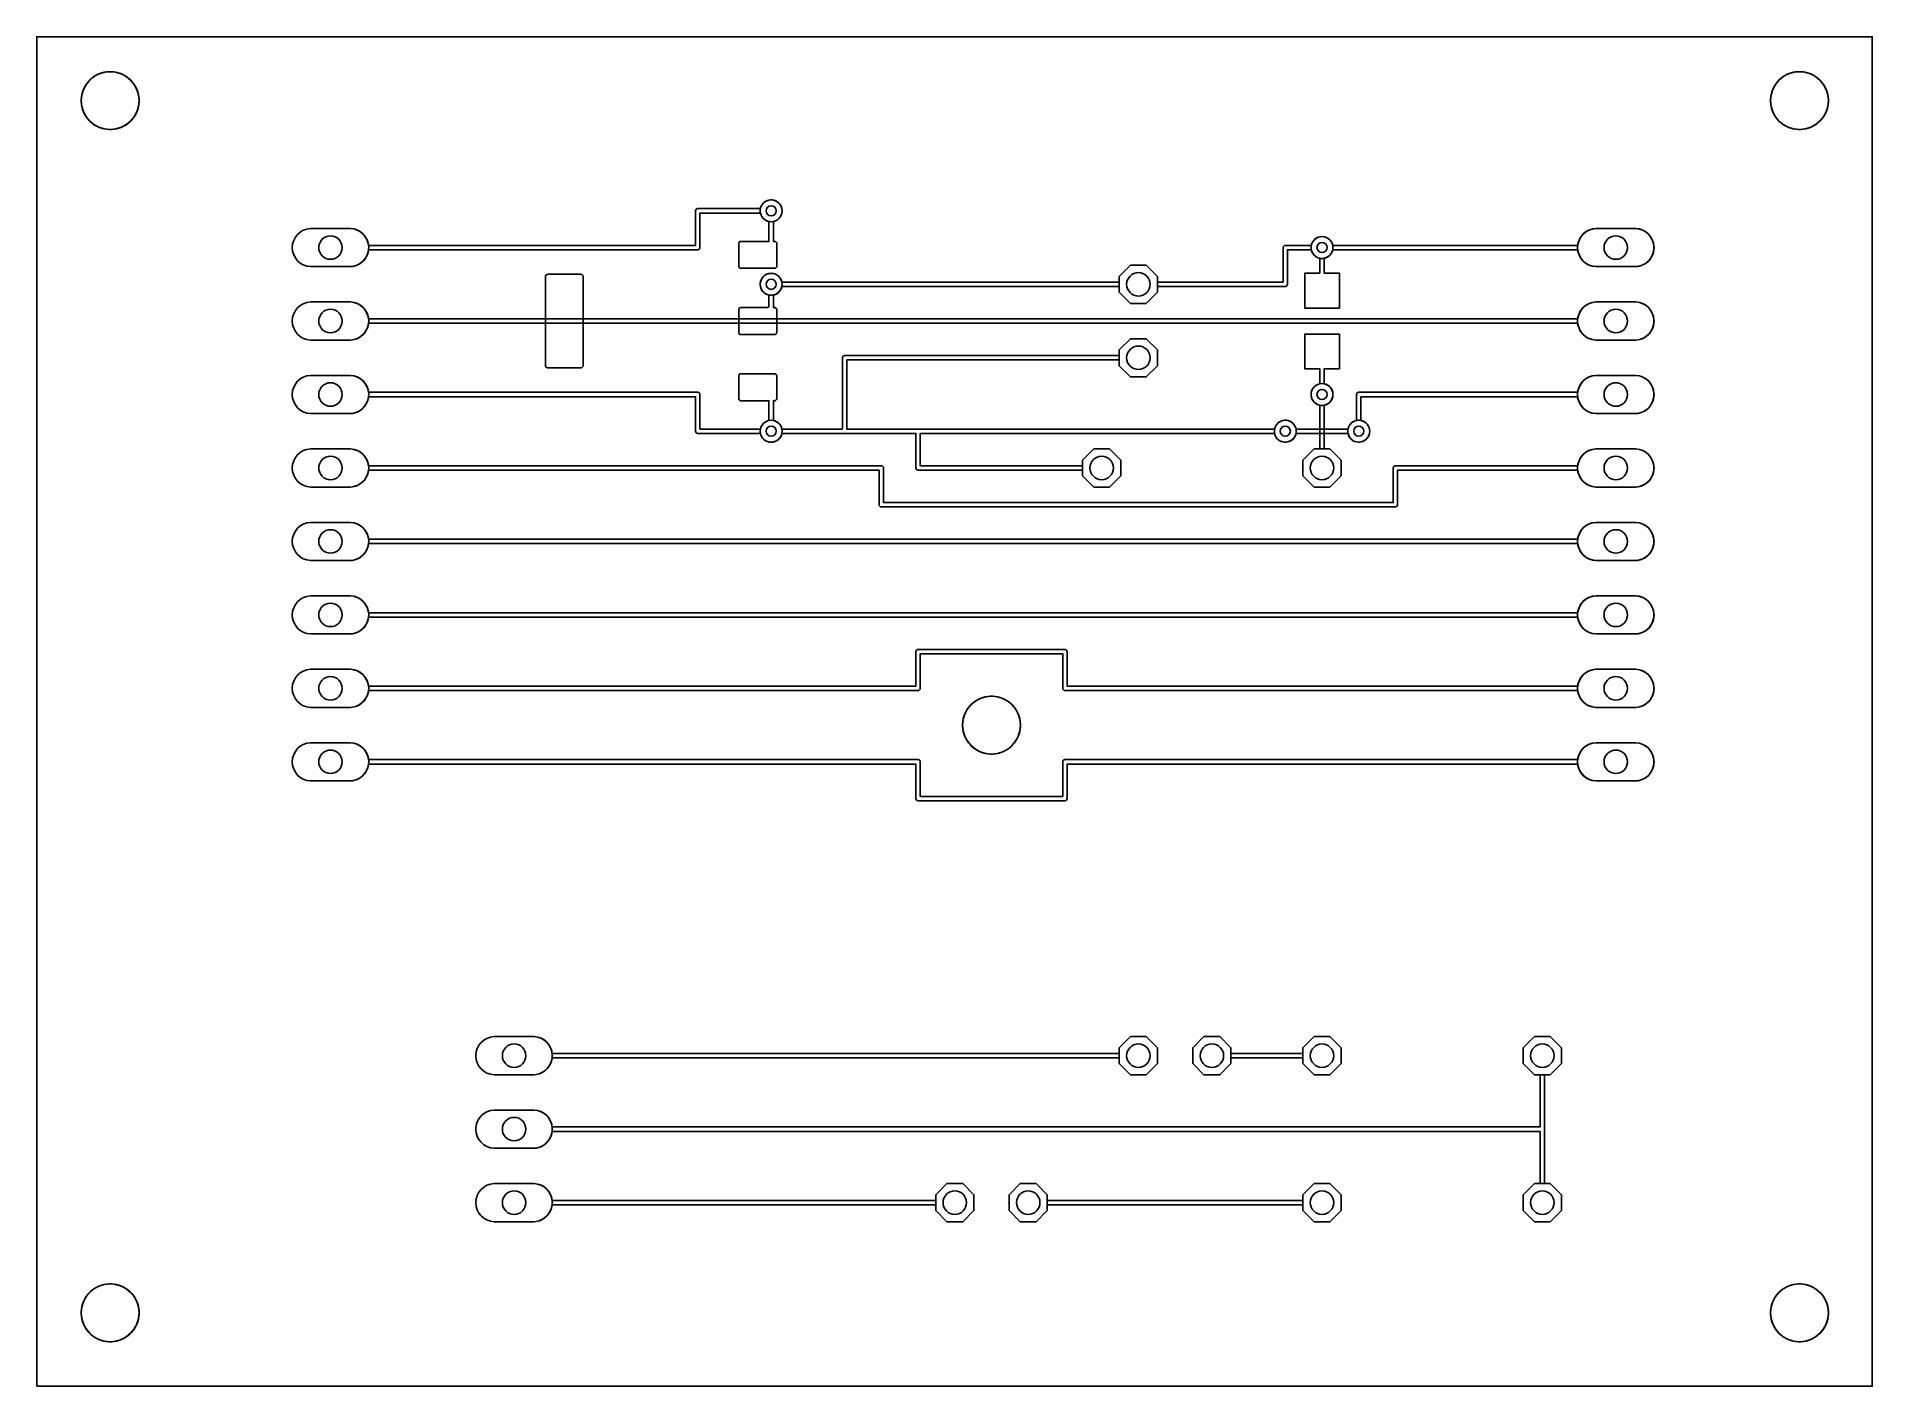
# Model space of a CAD drawing. Header units: millimetres. Extents: x 21.6 to 85.1, y 10.2 to 56.8.
import ezdxf

# ---------------------------------------------------------------- set-up
doc = ezdxf.new("R2010")
doc.units = ezdxf.units.MM

msp = doc.modelspace()

# ---------------------------------------------------------------- linework, layer by layer
at = {"layer": '16_copper'}
for points in [[(32.507, 48.876, 0.339151), (33.066, 49.454), (44.45, 49.454, 0.414214), (44.526, 49.53), (44.526, 50.724), (46.619, 50.724, 0.996924), (47.362, 50.874), (47.349, 50.922, 0.764884), (46.619, 50.876), (44.45, 50.876, 0.414214), (44.374, 50.8), (44.374, 49.606), (33.066, 49.606, 0.366753), (32.443, 50.19), (31.057, 50.19, 0.952079), (31.057, 48.87), (32.443, 48.87)], [(60.35, 47.986), (60.35, 48.184), (64.77, 48.184, 0.414214), (64.846, 48.26), (64.846, 49.454), (65.669, 49.454, 0.815538), (66.411, 49.454), (74.884, 49.454, 0.366753), (75.507, 48.87), (76.893, 48.87, 0.952079), (76.893, 50.19), (75.507, 50.19, 0.366753), (74.884, 49.606), (66.411, 49.606, 0.815538), (65.669, 49.606), (64.77, 49.606, 0.414214), (64.694, 49.53), (64.694, 48.336), (60.35, 48.336), (60.35, 48.534), (59.964, 48.92), (59.416, 48.92), (59.03, 48.534), (59.03, 48.336), (47.361, 48.336, 0.996924), (46.618, 48.186), (46.631, 48.138, 0.764884), (47.361, 48.184), (59.03, 48.184), (59.03, 47.986), (59.416, 47.6), (59.964, 47.6)], [(32.507, 46.336, 0.339151), (33.066, 46.914), (74.884, 46.914, 0.366753), (75.507, 46.33), (76.893, 46.33, 0.952079), (76.893, 47.65), (75.507, 47.65, 0.366753), (74.884, 47.066), (33.066, 47.066, 0.366753), (32.443, 47.65), (31.057, 47.65, 0.952079), (31.057, 46.33), (32.443, 46.33)], [(49.606, 45.644), (59.03, 45.644), (59.03, 45.446), (59.416, 45.06), (59.964, 45.06), (60.35, 45.446), (60.35, 45.994), (59.964, 46.38), (59.416, 46.38), (59.03, 45.994), (59.03, 45.796), (49.53, 45.796, 0.414214), (49.454, 45.72), (49.454, 43.256), (47.361, 43.256, 0.815538), (46.619, 43.256), (44.526, 43.256), (44.526, 44.45, 0.414214), (44.45, 44.526), (33.066, 44.526, 0.366753), (32.443, 45.11), (31.057, 45.11, 0.952079), (31.057, 43.79), (32.443, 43.79, 0.366753), (33.066, 44.374), (44.374, 44.374), (44.374, 43.18, 0.414214), (44.45, 43.104), (46.619, 43.104, 0.815538), (47.361, 43.104), (51.994, 43.104), (51.994, 41.91, 0.414214), (52.07, 41.834), (57.76, 41.834), (57.76, 41.636), (58.146, 41.25), (58.694, 41.25), (59.08, 41.636), (59.08, 42.184), (58.694, 42.57), (58.146, 42.57), (57.76, 42.184), (57.76, 41.986), (52.146, 41.986), (52.146, 43.104), (64.399, 43.104, 0.996924), (65.142, 43.254), (65.129, 43.302, 0.764884), (64.399, 43.256), (49.606, 43.256)], [(67.384, 42.808, 0.818106), (67.386, 43.551), (67.386, 44.374), (74.884, 44.374, 0.366753), (75.507, 43.79), (76.893, 43.79, 0.952079), (76.893, 45.11), (75.507, 45.11, 0.366753), (74.884, 44.526), (67.31, 44.526, 0.414214), (67.234, 44.45), (67.234, 43.551), (67.188, 43.539), (67.142, 43.52), (67.099, 43.495), (67.06, 43.465), (67.025, 43.43), (66.995, 43.391), (66.97, 43.348), (66.951, 43.302), (66.938, 43.254), (66.932, 43.205), (66.932, 43.155), (66.938, 43.106), (66.951, 43.058), (66.97, 43.012), (66.995, 42.969), (67.025, 42.93), (67.06, 42.895), (67.099, 42.865), (67.142, 42.84), (67.188, 42.821), (67.236, 42.808), (67.285, 42.802), (67.335, 42.802)], [(66.7, 41.636), (66.7, 42.184), (66.314, 42.57), (66.116, 42.57), (66.116, 44.079, 0.996924), (65.966, 44.822), (65.918, 44.809, 0.764884), (65.964, 44.079), (65.964, 42.57), (65.766, 42.57), (65.38, 42.184), (65.38, 41.636), (65.766, 41.25), (66.314, 41.25)], [(68.586, 40.565, 0.392588), (68.656, 40.64), (68.656, 41.834), (74.884, 41.834, 0.366753), (75.507, 41.25), (76.893, 41.25, 0.952079), (76.893, 42.57), (75.507, 42.57, 0.366753), (74.884, 41.986), (68.58, 41.986, 0.414214), (68.504, 41.91), (68.504, 40.716), (50.876, 40.716), (50.876, 41.91, 0.414214), (50.8, 41.986), (33.066, 41.986, 0.366753), (32.443, 42.57), (31.057, 42.57, 0.952079), (31.057, 41.25), (32.443, 41.25, 0.366753), (33.066, 41.834), (50.724, 41.834), (50.724, 40.64, 0.414214), (50.8, 40.564), (68.58, 40.564)], [(32.507, 38.716, 0.339151), (33.066, 39.294), (74.884, 39.294, 0.366753), (75.507, 38.71), (76.893, 38.71, 0.952079), (76.893, 40.03), (75.507, 40.03, 0.366753), (74.884, 39.446), (33.066, 39.446, 0.366753), (32.443, 40.03), (31.057, 40.03, 0.952079), (31.057, 38.71), (32.443, 38.71)], [(32.507, 36.176, 0.339151), (33.066, 36.754), (74.884, 36.754, 0.366753), (75.507, 36.17), (76.893, 36.17, 0.952079), (76.893, 37.49), (75.507, 37.49, 0.366753), (74.884, 36.906), (33.066, 36.906, 0.366753), (32.443, 37.49), (31.057, 37.49, 0.952079), (31.057, 36.17), (32.443, 36.17)], [(32.507, 33.636, 0.339151), (33.066, 34.214), (52.07, 34.214, 0.414214), (52.146, 34.29), (52.146, 35.484), (57.074, 35.484), (57.074, 34.29, 0.414214), (57.15, 34.214), (74.884, 34.214, 0.366753), (75.507, 33.63), (76.893, 33.63, 0.952079), (76.893, 34.95), (75.507, 34.95, 0.366753), (74.884, 34.366), (57.226, 34.366), (57.226, 35.56, 0.414214), (57.15, 35.636), (52.07, 35.636, 0.414214), (51.994, 35.56), (51.994, 34.366), (33.066, 34.366, 0.366753), (32.443, 34.95), (31.057, 34.95, 0.952079), (31.057, 33.63), (32.443, 33.63)], [(74.886, 31.653, 0.357805), (75.507, 31.09), (76.893, 31.09, 0.952079), (76.893, 32.41), (75.507, 32.41, 0.366753), (74.884, 31.826), (57.15, 31.826, 0.414214), (57.074, 31.75), (57.074, 30.556), (52.146, 30.556), (52.146, 31.75, 0.414214), (52.07, 31.826), (33.066, 31.826, 0.366753), (32.443, 32.41), (31.057, 32.41, 0.952079), (31.057, 31.09), (32.443, 31.09, 0.366753), (33.066, 31.674), (51.994, 31.674), (51.994, 30.48, 0.414214), (52.07, 30.404), (57.15, 30.404, 0.414214), (57.226, 30.48), (57.226, 31.674), (74.884, 31.674)], [(38.857, 20.936, 0.339151), (39.416, 21.514), (59.03, 21.514), (59.03, 21.316), (59.416, 20.93), (59.964, 20.93), (60.35, 21.316), (60.35, 21.864), (59.964, 22.25), (59.416, 22.25), (59.03, 21.864), (59.03, 21.666), (39.416, 21.666, 0.366753), (38.793, 22.25), (37.407, 22.25, 0.952079), (37.407, 20.93), (38.793, 20.93)], [(73.934, 20.93), (74.32, 21.316), (74.32, 21.864), (73.934, 22.25), (73.386, 22.25), (73, 21.864), (73, 21.316), (73.386, 20.93), (73.584, 20.93), (73.584, 19.126), (39.416, 19.126, 0.366753), (38.793, 19.71), (37.407, 19.71, 0.952079), (37.407, 18.39), (38.793, 18.39, 0.366753), (39.416, 18.974), (73.584, 18.974), (73.584, 17.17), (73.386, 17.17), (73, 16.784), (73, 16.236), (73.386, 15.85), (73.934, 15.85), (74.32, 16.236), (74.32, 16.784), (73.934, 17.17), (73.736, 17.17), (73.736, 20.93)], [(38.857, 15.856, 0.339151), (39.416, 16.434), (52.68, 16.434), (52.68, 16.236), (53.066, 15.85), (53.614, 15.85), (54, 16.236), (54, 16.784), (53.614, 17.17), (53.066, 17.17), (52.68, 16.784), (52.68, 16.586), (39.416, 16.586, 0.366753), (38.793, 17.17), (37.407, 17.17, 0.952079), (37.407, 15.85), (38.793, 15.85)]]:
    msp.add_lwpolyline(points, format="xyb", close=True, dxfattribs=at)
for points in [[(62.89, 21.316), (62.89, 21.514), (65.38, 21.514), (65.38, 21.316), (65.766, 20.93), (66.314, 20.93), (66.7, 21.316), (66.7, 21.864), (66.314, 22.25), (65.766, 22.25), (65.38, 21.864), (65.38, 21.666), (62.89, 21.666), (62.89, 21.864), (62.504, 22.25), (61.956, 22.25), (61.57, 21.864), (61.57, 21.316), (61.956, 20.93), (62.504, 20.93)], [(56.54, 16.236), (56.54, 16.434), (65.38, 16.434), (65.38, 16.236), (65.766, 15.85), (66.314, 15.85), (66.7, 16.236), (66.7, 16.784), (66.314, 17.17), (65.766, 17.17), (65.38, 16.784), (65.38, 16.586), (56.54, 16.586), (56.54, 16.784), (56.154, 17.17), (55.606, 17.17), (55.22, 16.784), (55.22, 16.236), (55.606, 15.85), (56.154, 15.85)]]:
    msp.add_lwpolyline(points, close=True, dxfattribs=at)
at = {"layer": '1_copper'}
for points in [[(47.137, 48.82), (47.153, 48.829), (47.166, 48.842), (47.175, 48.858), (47.18, 48.876), (47.18, 49.684), (47.175, 49.702), (47.166, 49.718), (47.153, 49.731), (47.137, 49.74), (47.119, 49.745), (47.066, 49.745), (47.066, 50.429, 0.996924), (46.916, 51.172), (46.868, 51.159, 0.764884), (46.914, 50.429), (46.914, 49.745), (45.931, 49.745), (45.913, 49.74), (45.897, 49.731), (45.884, 49.718), (45.875, 49.702), (45.87, 49.684), (45.87, 48.876), (45.875, 48.858), (45.884, 48.842), (45.897, 48.829), (45.913, 48.82), (45.931, 48.815), (47.119, 48.815)], [(32.507, 48.876, 0.906346), (32.443, 50.19), (31.057, 50.19, 0.952079), (31.057, 48.87), (32.443, 48.87)], [(76.957, 48.876, 0.906346), (76.893, 50.19), (75.507, 50.19, 0.952079), (75.507, 48.87), (76.893, 48.87)], [(66.64, 48.64), (66.116, 48.64), (66.116, 49.159, 0.996924), (65.966, 49.902), (65.918, 49.889, 0.764884), (65.964, 49.159), (65.964, 48.64), (65.44, 48.64), (65.44, 47.44), (66.64, 47.44)], [(47.137, 46.53), (47.153, 46.539), (47.166, 46.552), (47.175, 46.568), (47.18, 46.586), (47.18, 47.394), (47.175, 47.412), (47.166, 47.428), (47.153, 47.441), (47.137, 47.45), (47.119, 47.455), (47.066, 47.455), (47.066, 47.889, 0.996924), (46.916, 48.632), (46.868, 48.619, 0.764884), (46.914, 47.889), (46.914, 47.487), (46.882, 47.455), (45.931, 47.455), (45.913, 47.45), (45.897, 47.441), (45.884, 47.428), (45.875, 47.412), (45.87, 47.394), (45.87, 46.586), (45.875, 46.568), (45.884, 46.552), (45.897, 46.539), (45.913, 46.53), (45.931, 46.525), (47.119, 46.525)], [(32.507, 46.336, 0.906346), (32.443, 47.65), (31.057, 47.65, 0.952079), (31.057, 46.33), (32.443, 46.33)], [(76.957, 46.336, 0.906346), (76.893, 47.65), (75.507, 47.65, 0.952079), (75.507, 46.33), (76.893, 46.33)], [(66.114, 44.078, 0.818106), (66.116, 44.821), (66.116, 45.34), (66.64, 45.34), (66.64, 46.54), (65.44, 46.54), (65.44, 45.34), (65.964, 45.34), (65.964, 44.821), (65.918, 44.809), (65.872, 44.79), (65.829, 44.765), (65.79, 44.735), (65.755, 44.7), (65.725, 44.661), (65.7, 44.618), (65.681, 44.572), (65.668, 44.524), (65.662, 44.475), (65.662, 44.425), (65.668, 44.376), (65.681, 44.328), (65.7, 44.282), (65.725, 44.239), (65.755, 44.2), (65.79, 44.165), (65.829, 44.135), (65.872, 44.11), (65.918, 44.091), (65.966, 44.078), (66.015, 44.072), (66.065, 44.072)], [(32.507, 43.796, 0.906346), (32.443, 45.11), (31.057, 45.11, 0.952079), (31.057, 43.79), (32.443, 43.79)], [(47.064, 42.808, 0.818106), (47.066, 43.551), (47.066, 44.235), (47.119, 44.235), (47.137, 44.24), (47.153, 44.249), (47.166, 44.262), (47.175, 44.278), (47.18, 44.296), (47.18, 45.104), (47.175, 45.122), (47.166, 45.138), (47.153, 45.151), (47.137, 45.16), (47.119, 45.165), (45.931, 45.165), (45.913, 45.16), (45.897, 45.151), (45.884, 45.138), (45.875, 45.122), (45.87, 45.104), (45.87, 44.296), (45.875, 44.278), (45.884, 44.262), (45.897, 44.249), (45.913, 44.24), (45.931, 44.235), (46.914, 44.235), (46.914, 43.551), (46.868, 43.539), (46.822, 43.52), (46.779, 43.495), (46.74, 43.465), (46.705, 43.43), (46.675, 43.391), (46.65, 43.348), (46.631, 43.302), (46.618, 43.254), (46.612, 43.205), (46.612, 43.155), (46.618, 43.106), (46.631, 43.058), (46.65, 43.012), (46.675, 42.969), (46.705, 42.93), (46.74, 42.895), (46.779, 42.865), (46.822, 42.84), (46.868, 42.821), (46.916, 42.808), (46.965, 42.802), (47.015, 42.802)], [(76.957, 43.796, 0.906346), (76.893, 45.11), (75.507, 45.11, 0.952079), (75.507, 43.79), (76.893, 43.79)], [(64.844, 42.808, 0.301666), (65.141, 43.104), (66.939, 43.104, 0.996924), (67.682, 43.254), (67.669, 43.302, 0.764884), (66.939, 43.256), (65.141, 43.256), (65.129, 43.302), (65.11, 43.348), (65.085, 43.391), (65.055, 43.43), (65.02, 43.465), (64.981, 43.495), (64.938, 43.52), (64.892, 43.539), (64.844, 43.552), (64.795, 43.558), (64.745, 43.558), (64.696, 43.552), (64.648, 43.539), (64.602, 43.52), (64.559, 43.495), (64.52, 43.465), (64.485, 43.43), (64.455, 43.391), (64.43, 43.348), (64.411, 43.302), (64.398, 43.254), (64.392, 43.205), (64.392, 43.155), (64.398, 43.106), (64.411, 43.058), (64.43, 43.012), (64.455, 42.969), (64.485, 42.93), (64.52, 42.895), (64.559, 42.865), (64.602, 42.84), (64.648, 42.821), (64.696, 42.808), (64.745, 42.802), (64.795, 42.802)], [(32.507, 41.256, 0.906346), (32.443, 42.57), (31.057, 42.57, 0.952079), (31.057, 41.25), (32.443, 41.25)], [(76.957, 41.256, 0.906346), (76.893, 42.57), (75.507, 42.57, 0.952079), (75.507, 41.25), (76.893, 41.25)], [(32.507, 38.716, 0.906346), (32.443, 40.03), (31.057, 40.03, 0.952079), (31.057, 38.71), (32.443, 38.71)], [(76.957, 38.716, 0.906346), (76.893, 40.03), (75.507, 40.03, 0.952079), (75.507, 38.71), (76.893, 38.71)], [(32.507, 36.176, 0.906346), (32.443, 37.49), (31.057, 37.49, 0.952079), (31.057, 36.17), (32.443, 36.17)], [(76.957, 36.176, 0.906346), (76.893, 37.49), (75.507, 37.49, 0.952079), (75.507, 36.17), (76.893, 36.17)], [(32.507, 33.636, 0.906346), (32.443, 34.95), (31.057, 34.95, 0.952079), (31.057, 33.63), (32.443, 33.63)], [(76.957, 33.636, 0.906346), (76.893, 34.95), (75.507, 34.95, 0.952079), (75.507, 33.63), (76.893, 33.63)], [(32.507, 31.096, 0.906346), (32.443, 32.41), (31.057, 32.41, 0.952079), (31.057, 31.09), (32.443, 31.09)], [(76.957, 31.096, 0.906346), (76.893, 32.41), (75.507, 32.41, 0.952079), (75.507, 31.09), (76.893, 31.09)], [(38.857, 20.936, 0.906346), (38.793, 22.25), (37.407, 22.25, 0.952079), (37.407, 20.93), (38.793, 20.93)], [(38.857, 18.396, 0.906346), (38.793, 19.71), (37.407, 19.71, 0.952079), (37.407, 18.39), (38.793, 18.39)], [(38.857, 15.856, 0.906346), (38.793, 17.17), (37.407, 17.17, 0.952079), (37.407, 15.85), (38.793, 15.85)]]:
    msp.add_lwpolyline(points, format="xyb", close=True, dxfattribs=at)
for points in [[(60.35, 47.986), (60.35, 48.534), (59.964, 48.92), (59.416, 48.92), (59.03, 48.534), (59.03, 47.986), (59.416, 47.6), (59.964, 47.6)], [(40.43, 45.377), (40.452, 45.39), (40.47, 45.408), (40.483, 45.43), (40.49, 45.455), (40.49, 48.525), (40.483, 48.55), (40.47, 48.572), (40.452, 48.59), (40.43, 48.603), (40.405, 48.61), (39.265, 48.61), (39.24, 48.603), (39.218, 48.59), (39.2, 48.572), (39.187, 48.55), (39.18, 48.525), (39.18, 45.455), (39.187, 45.43), (39.2, 45.408), (39.218, 45.39), (39.24, 45.377), (39.265, 45.37), (40.405, 45.37)], [(60.35, 45.446), (60.35, 45.994), (59.964, 46.38), (59.416, 46.38), (59.03, 45.994), (59.03, 45.446), (59.416, 45.06), (59.964, 45.06)], [(59.08, 41.636), (59.08, 42.184), (58.694, 42.57), (58.146, 42.57), (57.76, 42.184), (57.76, 41.636), (58.146, 41.25), (58.694, 41.25)], [(66.7, 41.636), (66.7, 42.184), (66.314, 42.57), (65.766, 42.57), (65.38, 42.184), (65.38, 41.636), (65.766, 41.25), (66.314, 41.25)], [(60.35, 21.316), (60.35, 21.864), (59.964, 22.25), (59.416, 22.25), (59.03, 21.864), (59.03, 21.316), (59.416, 20.93), (59.964, 20.93)], [(62.89, 21.316), (62.89, 21.864), (62.504, 22.25), (61.956, 22.25), (61.57, 21.864), (61.57, 21.316), (61.956, 20.93), (62.504, 20.93)], [(66.7, 21.316), (66.7, 21.864), (66.314, 22.25), (65.766, 22.25), (65.38, 21.864), (65.38, 21.316), (65.766, 20.93), (66.314, 20.93)], [(74.32, 21.316), (74.32, 21.864), (73.934, 22.25), (73.386, 22.25), (73, 21.864), (73, 21.316), (73.386, 20.93), (73.934, 20.93)], [(54, 16.236), (54, 16.784), (53.614, 17.17), (53.066, 17.17), (52.68, 16.784), (52.68, 16.236), (53.066, 15.85), (53.614, 15.85)], [(56.54, 16.236), (56.54, 16.784), (56.154, 17.17), (55.606, 17.17), (55.22, 16.784), (55.22, 16.236), (55.606, 15.85), (56.154, 15.85)], [(66.7, 16.236), (66.7, 16.784), (66.314, 17.17), (65.766, 17.17), (65.38, 16.784), (65.38, 16.236), (65.766, 15.85), (66.314, 15.85)], [(74.32, 16.236), (74.32, 16.784), (73.934, 17.17), (73.386, 17.17), (73, 16.784), (73, 16.236), (73.386, 15.85), (73.934, 15.85)]]:
    msp.add_lwpolyline(points, close=True, dxfattribs=at)
at = {"layer": 'drills_NPTH'}
for centre in [(24.13, 54.61), (82.55, 54.61), (54.61, 33.02), (24.13, 12.7), (82.55, 12.7)]:
    msp.add_circle(centre, 1, dxfattribs=at)
at = {"layer": 'drills_PTH'}
for centre in [(31.75, 49.53), (76.2, 49.53), (59.69, 48.26), (31.75, 46.99), (76.2, 46.99), (59.69, 45.72), (31.75, 44.45), (76.2, 44.45), (31.75, 41.91), (58.42, 41.91), (66.04, 41.91), (76.2, 41.91), (31.75, 39.37), (76.2, 39.37), (31.75, 36.83), (76.2, 36.83), (31.75, 34.29), (76.2, 34.29), (31.75, 31.75), (76.2, 31.75), (38.1, 21.59), (59.69, 21.59), (62.23, 21.59), (66.04, 21.59), (73.66, 21.59), (38.1, 19.05), (38.1, 16.51), (53.34, 16.51), (55.88, 16.51), (66.04, 16.51), (73.66, 16.51)]:
    msp.add_circle(centre, 0.406, dxfattribs=at)
at = {"layer": 'drills_via_1_16'}
for centre in [(46.99, 50.8), (66.04, 49.53), (46.99, 48.26), (66.04, 44.45), (46.99, 43.18), (64.77, 43.18), (67.31, 43.18)]:
    msp.add_circle(centre, 0.175, dxfattribs=at)
at = {"layer": 'holes'}
for points in [[(25.13, 54.566), (25.122, 54.479), (25.107, 54.393), (25.085, 54.309), (25.055, 54.227), (25.018, 54.148), (24.974, 54.072), (24.924, 54.001), (24.868, 53.934), (24.806, 53.872), (24.739, 53.816), (24.668, 53.766), (24.592, 53.722), (24.513, 53.685), (24.431, 53.655), (24.347, 53.633), (24.261, 53.618), (24.174, 53.61), (24.086, 53.61), (23.999, 53.618), (23.913, 53.633), (23.829, 53.655), (23.747, 53.685), (23.668, 53.722), (23.592, 53.766), (23.521, 53.816), (23.454, 53.872), (23.392, 53.934), (23.336, 54.001), (23.286, 54.072), (23.242, 54.148), (23.205, 54.227), (23.175, 54.309), (23.153, 54.393), (23.138, 54.479), (23.13, 54.566), (23.13, 54.654), (23.138, 54.741), (23.153, 54.827), (23.175, 54.911), (23.205, 54.993), (23.242, 55.072), (23.286, 55.148), (23.336, 55.219), (23.392, 55.286), (23.454, 55.348), (23.521, 55.404), (23.592, 55.454), (23.668, 55.498), (23.747, 55.535), (23.829, 55.565), (23.913, 55.587), (23.999, 55.602), (24.086, 55.61), (24.174, 55.61), (24.261, 55.602), (24.347, 55.587), (24.431, 55.565), (24.513, 55.535), (24.592, 55.498), (24.668, 55.454), (24.739, 55.404), (24.806, 55.348), (24.868, 55.286), (24.924, 55.219), (24.974, 55.148), (25.018, 55.072), (25.055, 54.993), (25.085, 54.911), (25.107, 54.827), (25.122, 54.741), (25.13, 54.654), (25.13, 54.566)], [(83.55, 54.566), (83.542, 54.479), (83.527, 54.393), (83.505, 54.309), (83.475, 54.227), (83.438, 54.148), (83.394, 54.072), (83.344, 54.001), (83.288, 53.934), (83.226, 53.872), (83.159, 53.816), (83.088, 53.766), (83.012, 53.722), (82.933, 53.685), (82.851, 53.655), (82.767, 53.633), (82.681, 53.618), (82.594, 53.61), (82.506, 53.61), (82.419, 53.618), (82.333, 53.633), (82.249, 53.655), (82.167, 53.685), (82.088, 53.722), (82.012, 53.766), (81.941, 53.816), (81.874, 53.872), (81.812, 53.934), (81.756, 54.001), (81.706, 54.072), (81.662, 54.148), (81.625, 54.227), (81.595, 54.309), (81.573, 54.393), (81.558, 54.479), (81.55, 54.566), (81.55, 54.654), (81.558, 54.741), (81.573, 54.827), (81.595, 54.911), (81.625, 54.993), (81.662, 55.072), (81.706, 55.148), (81.756, 55.219), (81.812, 55.286), (81.874, 55.348), (81.941, 55.404), (82.012, 55.454), (82.088, 55.498), (82.167, 55.535), (82.249, 55.565), (82.333, 55.587), (82.419, 55.602), (82.506, 55.61), (82.594, 55.61), (82.681, 55.602), (82.767, 55.587), (82.851, 55.565), (82.933, 55.535), (83.012, 55.498), (83.088, 55.454), (83.159, 55.404), (83.226, 55.348), (83.288, 55.286), (83.344, 55.219), (83.394, 55.148), (83.438, 55.072), (83.475, 54.993), (83.505, 54.911), (83.527, 54.827), (83.542, 54.741), (83.55, 54.654), (83.55, 54.566)], [(55.61, 32.976), (55.602, 32.889), (55.587, 32.803), (55.565, 32.719), (55.535, 32.637), (55.498, 32.558), (55.454, 32.482), (55.404, 32.411), (55.348, 32.344), (55.286, 32.282), (55.219, 32.226), (55.148, 32.176), (55.072, 32.132), (54.993, 32.095), (54.911, 32.065), (54.827, 32.043), (54.741, 32.028), (54.654, 32.02), (54.566, 32.02), (54.479, 32.028), (54.393, 32.043), (54.309, 32.065), (54.227, 32.095), (54.148, 32.132), (54.072, 32.176), (54.001, 32.226), (53.934, 32.282), (53.872, 32.344), (53.816, 32.411), (53.766, 32.482), (53.722, 32.558), (53.685, 32.637), (53.655, 32.719), (53.633, 32.803), (53.618, 32.889), (53.61, 32.976), (53.61, 33.064), (53.618, 33.151), (53.633, 33.237), (53.655, 33.321), (53.685, 33.403), (53.722, 33.482), (53.766, 33.558), (53.816, 33.629), (53.872, 33.696), (53.934, 33.758), (54.001, 33.814), (54.072, 33.864), (54.148, 33.908), (54.227, 33.945), (54.309, 33.975), (54.393, 33.997), (54.479, 34.012), (54.566, 34.02), (54.654, 34.02), (54.741, 34.012), (54.827, 33.997), (54.911, 33.975), (54.993, 33.945), (55.072, 33.908), (55.148, 33.864), (55.219, 33.814), (55.286, 33.758), (55.348, 33.696), (55.404, 33.629), (55.454, 33.558), (55.498, 33.482), (55.535, 33.403), (55.565, 33.321), (55.587, 33.237), (55.602, 33.151), (55.61, 33.064), (55.61, 32.976)], [(25.13, 12.656), (25.122, 12.569), (25.107, 12.483), (25.085, 12.399), (25.055, 12.317), (25.018, 12.238), (24.974, 12.162), (24.924, 12.091), (24.868, 12.024), (24.806, 11.962), (24.739, 11.906), (24.668, 11.856), (24.592, 11.812), (24.513, 11.775), (24.431, 11.745), (24.347, 11.723), (24.261, 11.708), (24.174, 11.7), (24.086, 11.7), (23.999, 11.708), (23.913, 11.723), (23.829, 11.745), (23.747, 11.775), (23.668, 11.812), (23.592, 11.856), (23.521, 11.906), (23.454, 11.962), (23.392, 12.024), (23.336, 12.091), (23.286, 12.162), (23.242, 12.238), (23.205, 12.317), (23.175, 12.399), (23.153, 12.483), (23.138, 12.569), (23.13, 12.656), (23.13, 12.744), (23.138, 12.831), (23.153, 12.917), (23.175, 13.001), (23.205, 13.083), (23.242, 13.162), (23.286, 13.238), (23.336, 13.309), (23.392, 13.376), (23.454, 13.438), (23.521, 13.494), (23.592, 13.544), (23.668, 13.588), (23.747, 13.625), (23.829, 13.655), (23.913, 13.677), (23.999, 13.692), (24.086, 13.7), (24.174, 13.7), (24.261, 13.692), (24.347, 13.677), (24.431, 13.655), (24.513, 13.625), (24.592, 13.588), (24.668, 13.544), (24.739, 13.494), (24.806, 13.438), (24.868, 13.376), (24.924, 13.309), (24.974, 13.238), (25.018, 13.162), (25.055, 13.083), (25.085, 13.001), (25.107, 12.917), (25.122, 12.831), (25.13, 12.744), (25.13, 12.656)], [(83.55, 12.656), (83.542, 12.569), (83.527, 12.483), (83.505, 12.399), (83.475, 12.317), (83.438, 12.238), (83.394, 12.162), (83.344, 12.091), (83.288, 12.024), (83.226, 11.962), (83.159, 11.906), (83.088, 11.856), (83.012, 11.812), (82.933, 11.775), (82.851, 11.745), (82.767, 11.723), (82.681, 11.708), (82.594, 11.7), (82.506, 11.7), (82.419, 11.708), (82.333, 11.723), (82.249, 11.745), (82.167, 11.775), (82.088, 11.812), (82.012, 11.856), (81.941, 11.906), (81.874, 11.962), (81.812, 12.024), (81.756, 12.091), (81.706, 12.162), (81.662, 12.238), (81.625, 12.317), (81.595, 12.399), (81.573, 12.483), (81.558, 12.569), (81.55, 12.656), (81.55, 12.744), (81.558, 12.831), (81.573, 12.917), (81.595, 13.001), (81.625, 13.083), (81.662, 13.162), (81.706, 13.238), (81.756, 13.309), (81.812, 13.376), (81.874, 13.438), (81.941, 13.494), (82.012, 13.544), (82.088, 13.588), (82.167, 13.625), (82.249, 13.655), (82.333, 13.677), (82.419, 13.692), (82.506, 13.7), (82.594, 13.7), (82.681, 13.692), (82.767, 13.677), (82.851, 13.655), (82.933, 13.625), (83.012, 13.588), (83.088, 13.544), (83.159, 13.494), (83.226, 13.438), (83.288, 13.376), (83.344, 13.309), (83.394, 13.238), (83.438, 13.162), (83.475, 13.083), (83.505, 13.001), (83.527, 12.917), (83.542, 12.831), (83.55, 12.744), (83.55, 12.656)]]:
    msp.add_lwpolyline(points, close=True, dxfattribs=at)
at = {"layer": 'outline'}
msp.add_lwpolyline([(21.59, 10.16), (85.07, 10.16), (85.07, 56.82), (21.59, 56.82), (21.59, 10.16)], close=True, dxfattribs=at)

doc.saveas('drawing.dxf')
